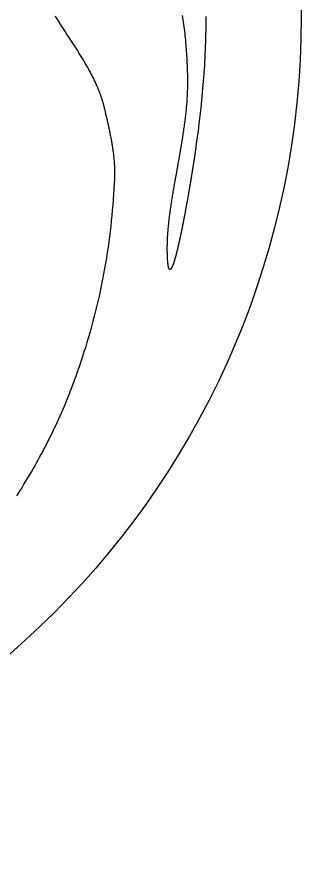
# Model space of a CAD drawing. Header units: millimetres. Extents: x 162 to 582, y 91 to 388.
# Drawn here: x 506.909 to 507.747, y 127.306 to 129.788 of the extents above; entities that cross this region are included whole.
import ezdxf

# ---------------------------------------------------------------- set-up
doc = ezdxf.new("R2010")
doc.units = ezdxf.units.MM
doc.layers.add('0_Title Block', color=7, linetype='Continuous')

# ---------------------------------------------------------------- blocks, each defined once
blk = doc.blocks.new('GE&DAEWOO_TEMPLATE')
at = {"color": 0, "ltscale": 0.006}
for points in [[(345.6349, 38.4445), (345.635, 38.4258), (345.6349, 38.4144), (345.6348, 38.403), (345.6346, 38.3916), (345.6343, 38.3803), (345.634, 38.3689), (345.6336, 38.3575), (345.6332, 38.3461), (345.6327, 38.3348), (345.6321, 38.3234), (345.6315, 38.312), (345.6309, 38.3006), (345.6301, 38.2892), (345.6294, 38.2778), (345.6285, 38.2665), (345.6277, 38.2551), (345.6267, 38.2437), (345.6258, 38.2323), (345.6247, 38.2209), (345.6237, 38.2095), (345.6226, 38.1981), (345.6214, 38.1867), (345.6202, 38.1754), (345.6177, 38.1526), (345.615, 38.1298), (345.6122, 38.107), (345.6092, 38.0843), (345.6061, 38.0615), (345.6061, 38.0611), (345.606, 38.0608), (345.606, 38.0605), (345.6059, 38.0601), (345.6059, 38.0598), (345.6058, 38.0594), (345.6058, 38.0591), (345.6057, 38.0587), (345.6057, 38.0584), (345.6056, 38.058), (345.6056, 38.0576), (345.6055, 38.0573), (345.6055, 38.0569), (345.6054, 38.0566), (345.6054, 38.0562), (345.6053, 38.0558), (345.6053, 38.0555), (345.6052, 38.0551), (345.6052, 38.0547), (345.6051, 38.0544), (345.6051, 38.054), (345.605, 38.0536), (345.605, 38.0533), (345.6049, 38.0529), (345.6049, 38.0525), (345.6048, 38.0522), (345.6048, 38.0518), (345.6047, 38.0514), (345.6047, 38.051), (345.6046, 38.0507), (345.6046, 38.0503), (345.6045, 38.0499), (345.6044, 38.0495), (345.6044, 38.0491), (345.6043, 38.0488), (345.6043, 38.0484), (345.6042, 38.048), (345.6042, 38.0476), (345.6041, 38.0472), (345.6041, 38.0468), (345.604, 38.0464), (345.6039, 38.046), (345.6038, 38.0453), (345.6037, 38.0445), (345.6036, 38.0437), (345.6035, 38.0429), (345.6034, 38.0421), (345.6032, 38.0413), (345.6031, 38.0405), (345.603, 38.0397), (345.6029, 38.0388), (345.6028, 38.038), (345.6026, 38.0372), (345.6025, 38.0364), (345.6024, 38.0355), (345.6023, 38.0347), (345.6021, 38.0339), (345.602, 38.033), (345.6019, 38.0322), (345.6018, 38.0313), (345.6016, 38.0305), (345.6015, 38.0296), (345.6014, 38.0288), (345.6012, 38.0279), (345.6011, 38.027), (345.601, 38.0262), (345.6009, 38.0253), (345.6007, 38.0244), (345.6006, 38.0235), (345.6004, 38.0226), (345.6003, 38.0218), (345.6002, 38.0209), (345.6, 38.02), (345.5999, 38.0191), (345.5998, 38.0182), (345.5996, 38.0173), (345.5995, 38.0164), (345.5993, 38.0154), (345.5992, 38.0145), (345.5991, 38.0136), (345.5989, 38.0127), (345.5988, 38.0118), (345.5986, 38.0108), (345.5985, 38.0099), (345.5983, 38.009), (345.5982, 38.008), (345.598, 38.0071), (345.5979, 38.0062), (345.5977, 38.0052), (345.5976, 38.0043), (345.5974, 38.0033), (345.5973, 38.0024), (345.5971, 38.0014), (345.597, 38.0005), (345.5968, 37.9995), (345.5967, 37.9985), (345.5965, 37.9976), (345.5964, 37.9966), (345.5962, 37.9956), (345.5961, 37.9946), (345.5959, 37.9937), (345.5958, 37.9927), (345.5956, 37.9917), (345.5954, 37.9907), (345.5953, 37.9897), (345.5951, 37.9888), (345.595, 37.9878), (345.5948, 37.9868), (345.5946, 37.9858), (345.5945, 37.9848), (345.5943, 37.9838), (345.5942, 37.9828), (345.594, 37.9818), (345.5938, 37.9808), (345.5937, 37.9798), (345.5935, 37.9787), (345.5933, 37.9777), (345.5932, 37.9767), (345.593, 37.9757), (345.5928, 37.9747), (345.5927, 37.9737), (345.5925, 37.9726), (345.5923, 37.9716), (345.5922, 37.9706), (345.592, 37.9696), (345.5918, 37.9685), (345.5917, 37.9675), (345.5915, 37.9665), (345.5913, 37.9654), (345.5911, 37.9644), (345.591, 37.9633), (345.5908, 37.9623), (345.5906, 37.9613), (345.5904, 37.9602), (345.5903, 37.9592), (345.5901, 37.9581), (345.5899, 37.9571), (345.5897, 37.956), (345.5896, 37.955), (345.5894, 37.9539), (345.5892, 37.9529), (345.589, 37.9518), (345.5889, 37.9508), (345.5887, 37.9497), (345.5885, 37.9486), (345.5883, 37.9476), (345.5881, 37.9465), (345.588, 37.9455), (345.5878, 37.9444), (345.5876, 37.9433), (345.5874, 37.9423), (345.5872, 37.9412), (345.587, 37.9401), (345.5869, 37.939), (345.5867, 37.938), (345.5863, 37.9358), (345.5859, 37.9337), (345.5856, 37.9315), (345.5852, 37.9294), (345.5848, 37.9272), (345.5844, 37.9251), (345.5841, 37.9229), (345.5837, 37.9207), (345.5833, 37.9186), (345.5829, 37.9164), (345.5825, 37.9142), (345.5822, 37.9121), (345.5818, 37.9099), (345.5814, 37.9077), (345.581, 37.9055), (345.5806, 37.9034), (345.5802, 37.9012), (345.5798, 37.899), (345.5794, 37.8968), (345.579, 37.8947), (345.5787, 37.8925), (345.5783, 37.8903), (345.5779, 37.8881), (345.5775, 37.886), (345.5771, 37.8838), (345.5767, 37.8816), (345.5763, 37.8795), (345.5759, 37.8773), (345.5755, 37.8751), (345.5751, 37.873), (345.5747, 37.8708), (345.5743, 37.8687), (345.5739, 37.8665), (345.5735, 37.8644), (345.5731, 37.8622), (345.5727, 37.8601), (345.5724, 37.859), (345.5722, 37.858), (345.572, 37.8569), (345.5718, 37.8558), (345.5716, 37.8548), (345.5714, 37.8537), (345.5712, 37.8526), (345.571, 37.8516), (345.5708, 37.8505), (345.5706, 37.8495), (345.5704, 37.8484), (345.5702, 37.8474), (345.57, 37.8463), (345.5698, 37.8453), (345.5696, 37.8442), (345.5694, 37.8432), (345.5692, 37.8421), (345.569, 37.8411), (345.5688, 37.84), (345.5686, 37.839), (345.5684, 37.8379), (345.5682, 37.8369), (345.568, 37.8359), (345.5678, 37.8348), (345.5676, 37.8338), (345.5674, 37.8328), (345.5672, 37.8317), (345.5669, 37.8307), (345.5667, 37.8297), (345.5665, 37.8287), (345.5663, 37.8276), (345.5661, 37.8266), (345.5659, 37.8256), (345.5657, 37.8246), (345.5655, 37.8236), (345.5653, 37.8226), (345.5651, 37.8215), (345.5649, 37.8205), (345.5647, 37.8195), (345.5645, 37.8185), (345.5643, 37.8175), (345.5641, 37.8165), (345.5639, 37.8155), (345.5637, 37.8145), (345.5635, 37.8135), (345.5633, 37.8126), (345.5631, 37.8116), (345.5629, 37.8106), (345.5627, 37.8096), (345.5625, 37.8086), (345.5623, 37.8076), (345.562, 37.8067), (345.5618, 37.8057), (345.5616, 37.8047), (345.5614, 37.8037), (345.5612, 37.8028), (345.561, 37.8018), (345.5608, 37.8009), (345.5606, 37.7999), (345.5604, 37.7989), (345.5602, 37.798), (345.56, 37.797), (345.5598, 37.7961), (345.5596, 37.7952), (345.5594, 37.7942), (345.5592, 37.7933), (345.559, 37.7923), (345.5588, 37.7914), (345.5586, 37.7905), (345.5584, 37.7896), (345.5582, 37.7886), (345.558, 37.7877), (345.5578, 37.7868), (345.5576, 37.7859), (345.5574, 37.785), (345.5572, 37.7841), (345.557, 37.7832), (345.5568, 37.7823), (345.5566, 37.7814), (345.5564, 37.7805), (345.5562, 37.7796), (345.556, 37.7787), (345.5558, 37.7778), (345.5556, 37.7769), (345.5554, 37.7761), (345.5552, 37.7752), (345.555, 37.7743), (345.5548, 37.7734), (345.5546, 37.7726), (345.5544, 37.7717), (345.5542, 37.7709), (345.554, 37.77), (345.5538, 37.7692), (345.5536, 37.7683), (345.5534, 37.7675), (345.5532, 37.7666), (345.553, 37.7658), (345.5528, 37.765), (345.5526, 37.7642), (345.5524, 37.7633), (345.5523, 37.7625), (345.5521, 37.7617), (345.5519, 37.7609), (345.5517, 37.7601), (345.5515, 37.7593), (345.5513, 37.7585), (345.5511, 37.7577), (345.5509, 37.7569), (345.5507, 37.7561), (345.5505, 37.7553), (345.5503, 37.7545), (345.5501, 37.7538), (345.55, 37.7534), (345.5499, 37.753), (345.5498, 37.7526), (345.5497, 37.7522), (345.5496, 37.7519), (345.5496, 37.7515), (345.5495, 37.7511), (345.5494, 37.7507), (345.5493, 37.7503), (345.5492, 37.75), (345.5491, 37.7496), (345.549, 37.7492), (345.5489, 37.7488), (345.5488, 37.7485), (345.5487, 37.7481), (345.5486, 37.7477), (345.5485, 37.7474), (345.5484, 37.747), (345.5483, 37.7466), (345.5482, 37.7463), (345.5481, 37.7459), (345.548, 37.7455), (345.5479, 37.7452), (345.5479, 37.7448), (345.5478, 37.7445), (345.5477, 37.7441), (345.5476, 37.7438), (345.5475, 37.7434), (345.5474, 37.743), (345.5473, 37.7427), (345.5472, 37.7423), (345.5471, 37.742), (345.547, 37.7416), (345.5469, 37.7413), (345.5468, 37.7409), (345.5467, 37.7406), (345.5466, 37.7403), (345.5465, 37.7399), (345.5465, 37.7396), (345.5464, 37.7392), (345.5463, 37.7389), (345.5462, 37.7385), (345.5461, 37.7382), (345.546, 37.7379), (345.5459, 37.7375), (345.5458, 37.7372), (345.5457, 37.7369), (345.5456, 37.7365), (345.5455, 37.7362), (345.5454, 37.7359), (345.5454, 37.7356), (345.5453, 37.7352), (345.5452, 37.7349), (345.5451, 37.7346), (345.545, 37.7343), (345.5449, 37.7339), (345.5448, 37.7336), (345.5447, 37.7333), (345.5446, 37.733), (345.5445, 37.7327), (345.5444, 37.7323), (345.5444, 37.732), (345.5443, 37.7317), (345.5442, 37.7314), (345.5441, 37.7311), (345.544, 37.7308), (345.5439, 37.7305), (345.5438, 37.7302), (345.5437, 37.7299), (345.5436, 37.7296), (345.5436, 37.7293), (345.5435, 37.729), (345.5434, 37.7287), (345.5433, 37.7284), (345.5432, 37.7281), (345.5431, 37.7278), (345.543, 37.7275), (345.5429, 37.7272), (345.5428, 37.7269), (345.5428, 37.7266), (345.5427, 37.7263), (345.5426, 37.726), (345.5425, 37.7257), (345.5424, 37.7254), (345.5423, 37.7252), (345.5422, 37.7249), (345.5421, 37.7246), (345.5421, 37.7243), (345.542, 37.724), (345.5419, 37.7238), (345.5418, 37.7235), (345.5417, 37.7232), (345.5416, 37.7229), (345.5415, 37.7227), (345.5415, 37.7224), (345.5414, 37.7221), (345.5413, 37.7219), (345.5412, 37.7216), (345.5411, 37.7213), (345.541, 37.7211), (345.5409, 37.7208), (345.5409, 37.7205), (345.5408, 37.7203), (345.5407, 37.72), (345.5406, 37.7198), (345.5405, 37.7195), (345.5404, 37.7193), (345.5403, 37.719), (345.5403, 37.7188), (345.5402, 37.7185), (345.5401, 37.7183), (345.54, 37.718), (345.5399, 37.7178), (345.5398, 37.7175), (345.5398, 37.7173), (345.5397, 37.7171), (345.5396, 37.7168), (345.5395, 37.7166), (345.5394, 37.7163), (345.5393, 37.7161), (345.5393, 37.7159), (345.5392, 37.7156), (345.5391, 37.7154), (345.539, 37.7152), (345.5389, 37.715), (345.5388, 37.7147), (345.5388, 37.7145), (345.5387, 37.7143), (345.5386, 37.7141), (345.5385, 37.7138), (345.5384, 37.7136), (345.5384, 37.7134), (345.5383, 37.7132), (345.5382, 37.713), (345.5381, 37.7128), (345.538, 37.7126), (345.538, 37.7124), (345.5379, 37.7121), (345.5378, 37.7119), (345.5377, 37.7117), (345.5376, 37.7115), (345.5376, 37.7113), (345.5375, 37.7111), (345.5374, 37.7109), (345.5373, 37.7107), (345.5372, 37.7105), (345.5372, 37.7104), (345.5371, 37.7102), (345.537, 37.71), (345.5369, 37.7098), (345.5368, 37.7096), (345.5368, 37.7094), (345.5367, 37.7092), (345.5366, 37.709), (345.5365, 37.7089), (345.5365, 37.7087), (345.5364, 37.7085), (345.5363, 37.7083), (345.5362, 37.7082), (345.5361, 37.708), (345.5361, 37.7078), (345.536, 37.7076), (345.5359, 37.7075), (345.5358, 37.7073), (345.5358, 37.7071), (345.5357, 37.707), (345.5356, 37.7068), (345.5355, 37.7067), (345.5355, 37.7065), (345.5354, 37.7064), (345.5353, 37.7062), (345.5352, 37.706), (345.5352, 37.7059), (345.5351, 37.7057), (345.535, 37.7056), (345.5349, 37.7055), (345.5349, 37.7053), (345.5348, 37.7052), (345.5347, 37.705), (345.5346, 37.7049), (345.5346, 37.7047), (345.5345, 37.7046), (345.5344, 37.7045), (345.5343, 37.7043), (345.5343, 37.7042), (345.5342, 37.7041), (345.5341, 37.704), (345.5341, 37.7038), (345.534, 37.7037), (345.5339, 37.7036), (345.5338, 37.7035), (345.5338, 37.7033), (345.5337, 37.7032), (345.5336, 37.7031), (345.5336, 37.703), (345.5335, 37.7029), (345.5334, 37.7028), (345.5333, 37.7027), (345.5333, 37.7026), (345.5332, 37.7025), (345.5331, 37.7024), (345.5331, 37.7023), (345.533, 37.7022), (345.5329, 37.7021), (345.5329, 37.702), (345.5328, 37.7019), (345.5327, 37.7018), (345.5326, 37.7017), (345.5326, 37.7016), (345.5325, 37.7015), (345.5324, 37.7014), (345.5324, 37.7013), (345.5323, 37.7013), (345.5322, 37.7012), (345.5322, 37.7011), (345.5321, 37.701), (345.532, 37.701), (345.532, 37.7009), (345.5319, 37.7008), (345.5318, 37.7007), (345.5318, 37.7007), (345.5317, 37.7006), (345.5316, 37.7005), (345.5316, 37.7005), (345.5315, 37.7004), (345.5314, 37.7004), (345.5314, 37.7003), (345.5313, 37.7003), (345.5312, 37.7002), (345.5312, 37.7002), (345.5311, 37.7001), (345.531, 37.7001), (345.531, 37.7), (345.5309, 37.7), (345.5309, 37.6999), (345.5308, 37.6999), (345.5307, 37.6999), (345.5307, 37.6998), (345.5306, 37.6998), (345.5305, 37.6998), (345.5305, 37.6997), (345.5304, 37.6997), (345.5304, 37.6997), (345.5303, 37.6997), (345.5302, 37.6996), (345.5302, 37.6996), (345.5301, 37.6996), (345.53, 37.6996), (345.53, 37.6996), (345.5299, 37.6996), (345.5299, 37.6995), (345.5298, 37.6995), (345.5297, 37.6995), (345.5297, 37.6995), (345.5296, 37.6995), (345.5296, 37.6995), (345.5295, 37.6995), (345.5294, 37.6995), (345.5294, 37.6995), (345.5293, 37.6995), (345.5293, 37.6995), (345.5292, 37.6996), (345.5291, 37.6996), (345.5291, 37.6996), (345.529, 37.6996), (345.529, 37.6996), (345.5289, 37.6996), (345.5289, 37.6997), (345.5288, 37.6997), (345.5287, 37.6997), (345.5287, 37.6997), (345.5286, 37.6998), (345.5286, 37.6998), (345.5285, 37.6998), (345.5285, 37.6999), (345.5284, 37.6999), (345.5284, 37.7), (345.5283, 37.7), (345.5282, 37.7001), (345.5282, 37.7001), (345.5281, 37.7002), (345.5281, 37.7002), (345.528, 37.7003), (345.528, 37.7003), (345.5279, 37.7004), (345.5279, 37.7004), (345.5278, 37.7005), (345.5278, 37.7006), (345.5277, 37.7006), (345.5277, 37.7007), (345.5276, 37.7008), (345.5276, 37.7008), (345.5275, 37.7009), (345.5274, 37.701), (345.5274, 37.7011), (345.5273, 37.7011), (345.5273, 37.7012), (345.5272, 37.7013), (345.5272, 37.7014), (345.5271, 37.7015), (345.5271, 37.7016), (345.527, 37.7017), (345.527, 37.7018), (345.5269, 37.7019), (345.5269, 37.702), (345.5268, 37.7021), (345.5268, 37.7022), (345.5267, 37.7023), (345.5267, 37.7024), (345.5267, 37.7025), (345.5266, 37.7026), (345.5266, 37.7027), (345.5265, 37.7028), (345.5265, 37.703), (345.5264, 37.7031), (345.5264, 37.7032), (345.5263, 37.7033), (345.5263, 37.7035), (345.5262, 37.7036), (345.5262, 37.7037), (345.5261, 37.7039), (345.5261, 37.704), (345.526, 37.7041), (345.526, 37.7043), (345.526, 37.7044), (345.5259, 37.7046), (345.5259, 37.7047), (345.5258, 37.7049), (345.5258, 37.705), (345.5257, 37.7052), (345.5257, 37.7053), (345.5257, 37.7055), (345.5256, 37.7056), (345.5256, 37.7058), (345.5255, 37.706), (345.5255, 37.7061), (345.5254, 37.7063), (345.5254, 37.7065), (345.5254, 37.7066), (345.5253, 37.7068), (345.5253, 37.707), (345.5252, 37.7072), (345.5252, 37.7074), (345.5252, 37.7076), (345.5251, 37.7077), (345.5251, 37.7079), (345.525, 37.7081), (345.525, 37.7083), (345.525, 37.7085), (345.5249, 37.7087), (345.5249, 37.7089), (345.5249, 37.7091), (345.5248, 37.7093), (345.5248, 37.7095), (345.5247, 37.7097), (345.5247, 37.71), (345.5247, 37.7102), (345.5246, 37.7104), (345.5246, 37.7106), (345.5246, 37.7108), (345.5245, 37.7111), (345.5245, 37.7113), (345.5245, 37.7115), (345.5244, 37.7117), (345.5244, 37.712), (345.5243, 37.7122), (345.5243, 37.7125), (345.5243, 37.7127), (345.5242, 37.7129), (345.5242, 37.7132), (345.5242, 37.7134), (345.5241, 37.7137), (345.5241, 37.7139), (345.5241, 37.7142), (345.524, 37.7144), (345.524, 37.7147), (345.524, 37.715), (345.524, 37.7152), (345.5239, 37.7155), (345.5239, 37.7158), (345.5239, 37.716), (345.5238, 37.7163), (345.5238, 37.7166), (345.5238, 37.7169), (345.5237, 37.7172), (345.5237, 37.7174), (345.5237, 37.7177), (345.5237, 37.718), (345.5233, 37.7216), (345.523, 37.7252), (345.5228, 37.7288), (345.5225, 37.7324), (345.5223, 37.736), (345.5221, 37.7397), (345.522, 37.7434), (345.5219, 37.7471), (345.5218, 37.7508), (345.5217, 37.7545), (345.5217, 37.7583), (345.5217, 37.7621), (345.5217, 37.7658), (345.5218, 37.7697), (345.5219, 37.7735), (345.522, 37.7773), (345.5221, 37.7812), (345.5222, 37.785), (345.5224, 37.7889), (345.5226, 37.7928), (345.5228, 37.7967), (345.5231, 37.8007), (345.5234, 37.8046), (345.5237, 37.8086), (345.524, 37.8126), (345.5243, 37.8166), (345.5247, 37.8206), (345.525, 37.8246), (345.5254, 37.8286), (345.5258, 37.8327), (345.5263, 37.8367), (345.5267, 37.8408), (345.5272, 37.8449), (345.5277, 37.849), (345.5282, 37.8531), (345.5287, 37.8572), (345.5292, 37.8613), (345.5298, 37.8655), (345.5303, 37.8696), (345.5309, 37.8738), (345.5315, 37.878), (345.5321, 37.8822), (345.5327, 37.8864), (345.5334, 37.8906), (345.534, 37.8948), (345.5347, 37.899), (345.5353, 37.9033), (345.536, 37.9075), (345.5367, 37.9118), (345.5374, 37.916), (345.5381, 37.9203), (345.5388, 37.9246), (345.5395, 37.9289), (345.5403, 37.9332), (345.5417, 37.9418), (345.5432, 37.9504), (345.5448, 37.9591), (345.5463, 37.9678), (345.5479, 37.9765), (345.5494, 37.9852), (345.551, 37.994), (345.5526, 38.0028), (345.5541, 38.0116), (345.5557, 38.0204), (345.5573, 38.0292), (345.5588, 38.038), (345.5603, 38.0468), (345.5618, 38.0557), (345.5633, 38.0645), (345.5648, 38.0733), (345.5662, 38.0822), (345.5676, 38.091), (345.5683, 38.0954), (345.5689, 38.0998), (345.5696, 38.1042), (345.5703, 38.1087), (345.5709, 38.1131), (345.5715, 38.1175), (345.5721, 38.1219), (345.5727, 38.1263), (345.5733, 38.1307), (345.5739, 38.1351), (345.5744, 38.1395), (345.575, 38.1439), (345.5755, 38.1483), (345.576, 38.1526), (345.5765, 38.157), (345.577, 38.1614), (345.5774, 38.1658), (345.5779, 38.1701), (345.5783, 38.1745), (345.5787, 38.1788), (345.5791, 38.1832), (345.5794, 38.1875), (345.5798, 38.1919), (345.5801, 38.1962), (345.5804, 38.2005), (345.5807, 38.2048), (345.5809, 38.2091), (345.5811, 38.2135), (345.5814, 38.2177), (345.5815, 38.222), (345.5817, 38.2263), (345.5818, 38.2306), (345.582, 38.2348), (345.582, 38.2391), (345.5821, 38.2433), (345.5821, 38.2476), (345.5821, 38.2518), (345.5821, 38.256), (345.5821, 38.2626), (345.582, 38.2692), (345.5818, 38.2758), (345.5817, 38.2824), (345.5815, 38.289), (345.5812, 38.2957), (345.581, 38.3023), (345.5807, 38.3089), (345.5804, 38.3155), (345.58, 38.3221), (345.5796, 38.3287), (345.5792, 38.3353), (345.5787, 38.3419), (345.5782, 38.3485), (345.5777, 38.3551), (345.5771, 38.3617), (345.5766, 38.3683), (345.5759, 38.3749), (345.5753, 38.3815), (345.5746, 38.3881), (345.5739, 38.3947), (345.5731, 38.4013), (345.5723, 38.4079), (345.5715, 38.4146), (345.5706, 38.4212), (345.5698, 38.4278), (345.5688, 38.4344), (345.5679, 38.441), (345.5669, 38.4476)], [(345.191, 38.4468), (345.1928, 38.4438), (345.1946, 38.4408), (345.1964, 38.4379), (345.1982, 38.4349), (345.2, 38.4319), (345.2019, 38.4289), (345.2037, 38.426), (345.2056, 38.423), (345.2075, 38.42), (345.2094, 38.417), (345.2113, 38.4141), (345.2132, 38.4111), (345.2151, 38.4081), (345.2189, 38.4022), (345.2228, 38.3962), (345.2267, 38.3902), (345.2306, 38.3843), (345.2345, 38.3783), (345.2384, 38.3723), (345.2423, 38.3663), (345.2462, 38.3603), (345.2501, 38.3543), (345.2539, 38.3482), (345.2559, 38.3452), (345.2578, 38.3422), (345.2597, 38.3391), (345.2616, 38.3361), (345.2635, 38.3331), (345.2654, 38.33), (345.2673, 38.327), (345.2692, 38.3239), (345.2711, 38.3209), (345.2729, 38.3178), (345.2748, 38.3147), (345.2766, 38.3117), (345.2784, 38.3086), (345.2802, 38.3055), (345.282, 38.3024), (345.2838, 38.2993), (345.2856, 38.2962), (345.2873, 38.2931), (345.2891, 38.29), (345.2908, 38.2869), (345.2925, 38.2838), (345.2942, 38.2807), (345.2959, 38.2775), (345.2975, 38.2744), (345.2991, 38.2713), (345.3008, 38.2681), (345.3024, 38.265), (345.3039, 38.2618), (345.3055, 38.2586), (345.307, 38.2555), (345.3085, 38.2523), (345.31, 38.2491), (345.3114, 38.2459), (345.3129, 38.2427), (345.3143, 38.2395), (345.315, 38.2378), (345.3157, 38.2362), (345.3164, 38.2346), (345.317, 38.233), (345.3177, 38.2314), (345.3184, 38.2298), (345.319, 38.2281), (345.3197, 38.2265), (345.3203, 38.2249), (345.3209, 38.2233), (345.3216, 38.2216), (345.3222, 38.22), (345.3228, 38.2184), (345.3234, 38.2167), (345.324, 38.2151), (345.3246, 38.2134), (345.3252, 38.2118), (345.3257, 38.2102), (345.3263, 38.2085), (345.3269, 38.2069), (345.3274, 38.2052), (345.328, 38.2036), (345.3285, 38.2019), (345.329, 38.2002), (345.3296, 38.1986), (345.3301, 38.1969), (345.3306, 38.1952), (345.3311, 38.1936), (345.3315, 38.1919), (345.332, 38.1902), (345.3325, 38.1886), (345.3329, 38.1869), (345.3334, 38.1852), (345.3338, 38.1835), (345.3343, 38.1818), (345.3347, 38.1801), (345.3351, 38.1785), (345.3355, 38.1768), (345.3386, 38.1638), (345.3401, 38.1573), (345.3417, 38.1508), (345.3432, 38.1443), (345.3447, 38.1377), (345.3462, 38.1312), (345.3476, 38.1247), (345.3491, 38.1182), (345.3498, 38.1149), (345.3505, 38.1116), (345.3511, 38.1084), (345.3518, 38.1051), (345.3525, 38.1018), (345.3532, 38.0986), (345.3538, 38.0953), (345.3544, 38.092), (345.3551, 38.0887), (345.3557, 38.0855), (345.3563, 38.0822), (345.3569, 38.0789), (345.3575, 38.0757), (345.358, 38.0724), (345.3586, 38.0691), (345.3591, 38.0658), (345.3596, 38.0626), (345.3601, 38.0593), (345.3606, 38.056), (345.3611, 38.0527), (345.3615, 38.0495), (345.362, 38.0462), (345.3624, 38.0429), (345.3628, 38.0397), (345.3632, 38.0364), (345.3635, 38.0331), (345.3639, 38.0298), (345.3642, 38.0266), (345.3645, 38.0233), (345.3648, 38.02), (345.365, 38.0168), (345.3653, 38.0135), (345.3655, 38.0102), (345.3657, 38.007), (345.3658, 38.0037), (345.366, 38.0004), (345.3661, 37.9972), (345.3662, 37.9939), (345.3663, 37.9906), (345.3663, 37.9874), (345.3663, 37.9841), (345.3663, 37.9808), (345.3662, 37.9776), (345.3662, 37.9743), (345.3661, 37.9711), (345.366, 37.9678), (345.3652, 37.9522), (345.3644, 37.9366), (345.3634, 37.921), (345.3623, 37.9054), (345.3611, 37.8898), (345.3598, 37.8741), (345.3583, 37.8585), (345.3568, 37.8429), (345.3551, 37.8273), (345.3533, 37.8117), (345.3514, 37.7961), (345.3493, 37.7805), (345.3471, 37.7649), (345.3448, 37.7493), (345.3424, 37.7337), (345.3398, 37.7181), (345.3371, 37.7025), (345.3342, 37.687), (345.3313, 37.6714), (345.3282, 37.6558), (345.325, 37.6402), (345.3216, 37.6246), (345.3181, 37.6091), (345.3144, 37.5935), (345.3107, 37.5779), (345.3067, 37.5623), (345.3027, 37.5468), (345.2985, 37.5312), (345.2942, 37.5157), (345.2897, 37.5001), (345.285, 37.4846), (345.2803, 37.469), (345.2773, 37.4594), (345.2742, 37.4499), (345.2711, 37.4404), (345.268, 37.431), (345.2649, 37.4216), (345.2617, 37.4122), (345.2585, 37.4029), (345.2553, 37.3937), (345.252, 37.3844), (345.2487, 37.3753), (345.2453, 37.3661), (345.2419, 37.357), (345.2385, 37.3479), (345.235, 37.3388), (345.2314, 37.3298), (345.2278, 37.3208), (345.2242, 37.3118), (345.2205, 37.3029), (345.2167, 37.2939), (345.2129, 37.285), (345.2091, 37.2761), (345.2052, 37.2673), (345.2012, 37.2584), (345.1972, 37.2496), (345.1931, 37.2408), (345.1889, 37.2319), (345.1847, 37.2231), (345.1804, 37.2143), (345.1761, 37.2055), (345.1716, 37.1968), (345.1672, 37.188), (345.1626, 37.1792), (345.1582, 37.1708), (345.1537, 37.1624), (345.1492, 37.154), (345.1447, 37.1457), (345.1402, 37.1375), (345.1356, 37.1292), (345.131, 37.121), (345.1263, 37.1129), (345.1216, 37.1047), (345.1169, 37.0966), (345.1121, 37.0886), (345.1073, 37.0805), (345.1025, 37.0725), (345.0976, 37.0645), (345.0927, 37.0566), (345.0877, 37.0487), (345.0827, 37.0408), (345.0776, 37.0329)]]:
    blk.add_lwpolyline(points, dxfattribs=at)
blk.add_circle((343.4346, 38.4438), 2.4815, dxfattribs=at)

msp = doc.modelspace()

# ---------------------------------------------------------------- block references
at = {"layer": '0_Title Block'}
msp.add_blockref('GE&DAEWOO_TEMPLATE', (161.8305, 91.3439), dxfattribs=at)

doc.saveas('drawing.dxf')
